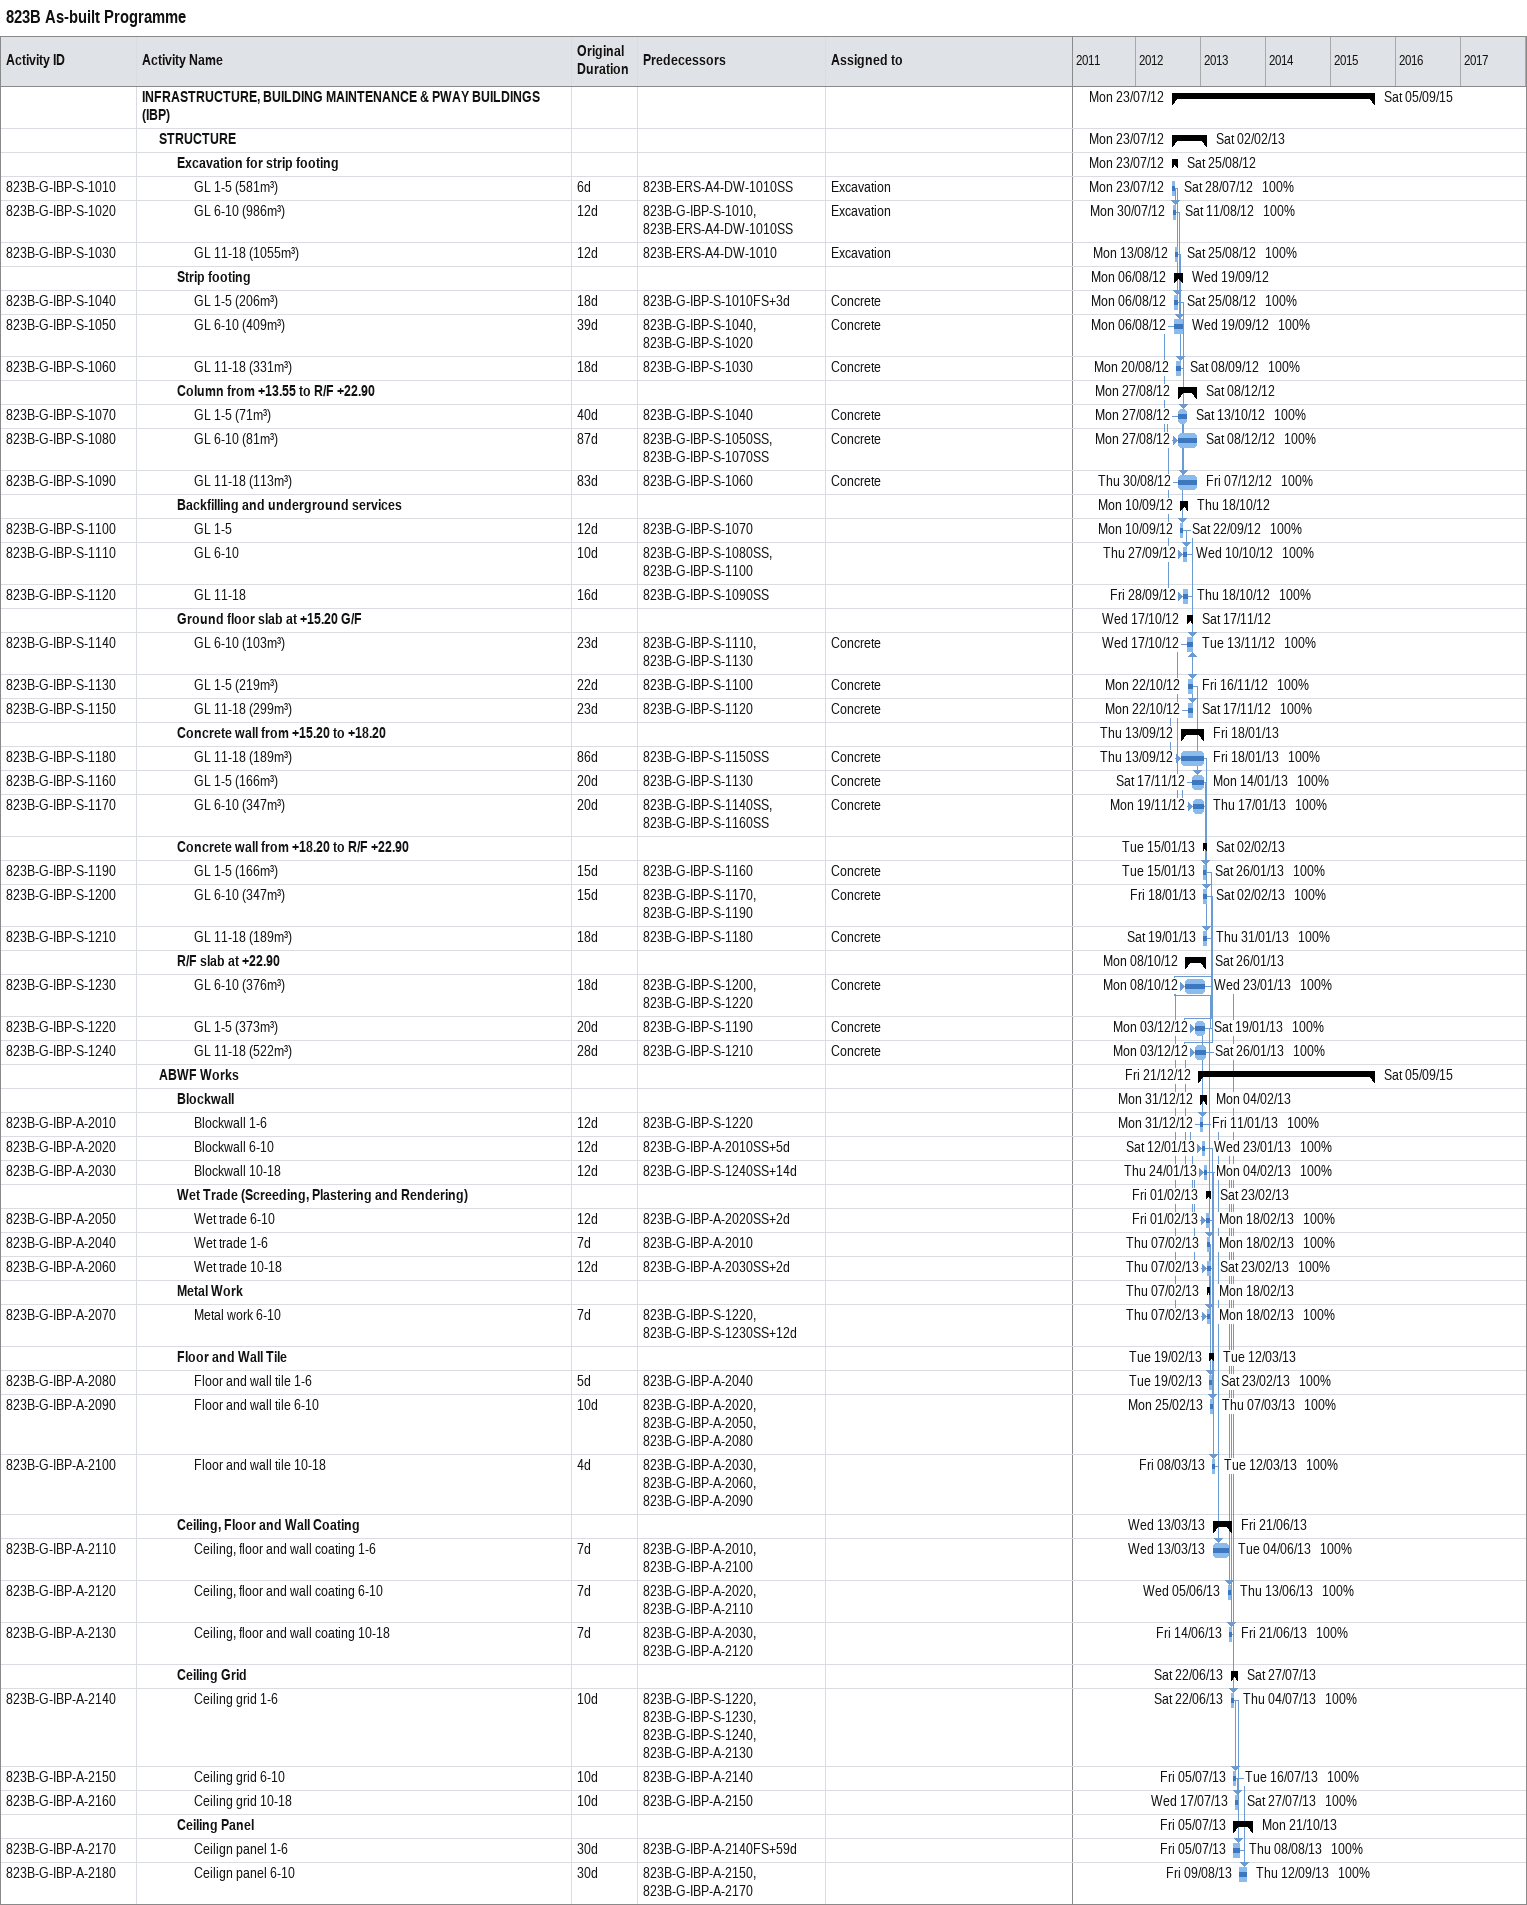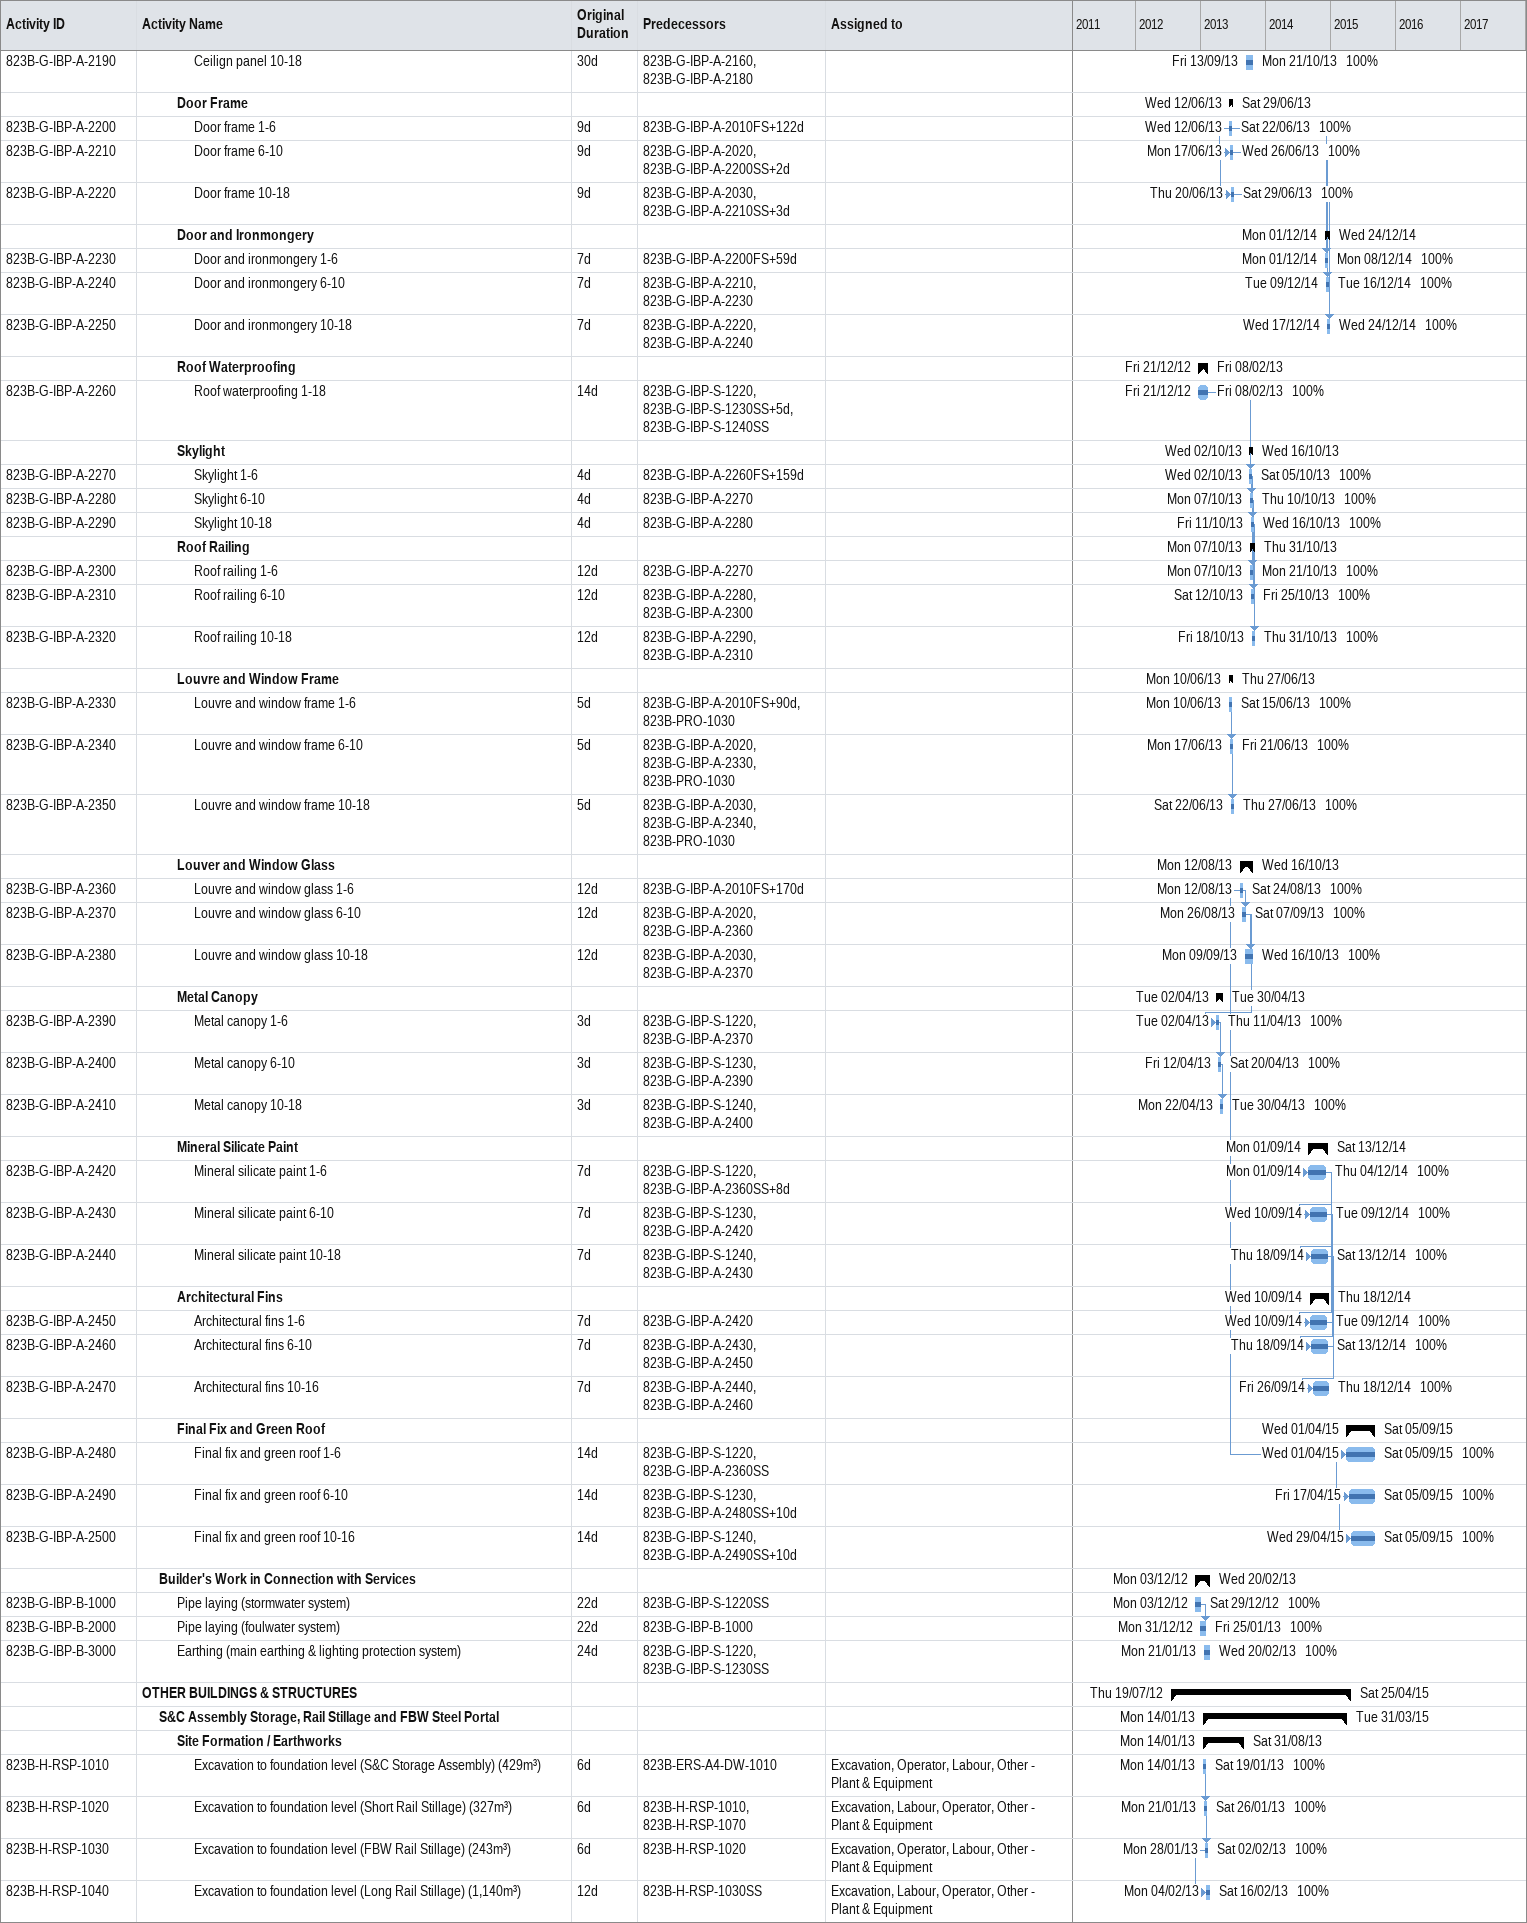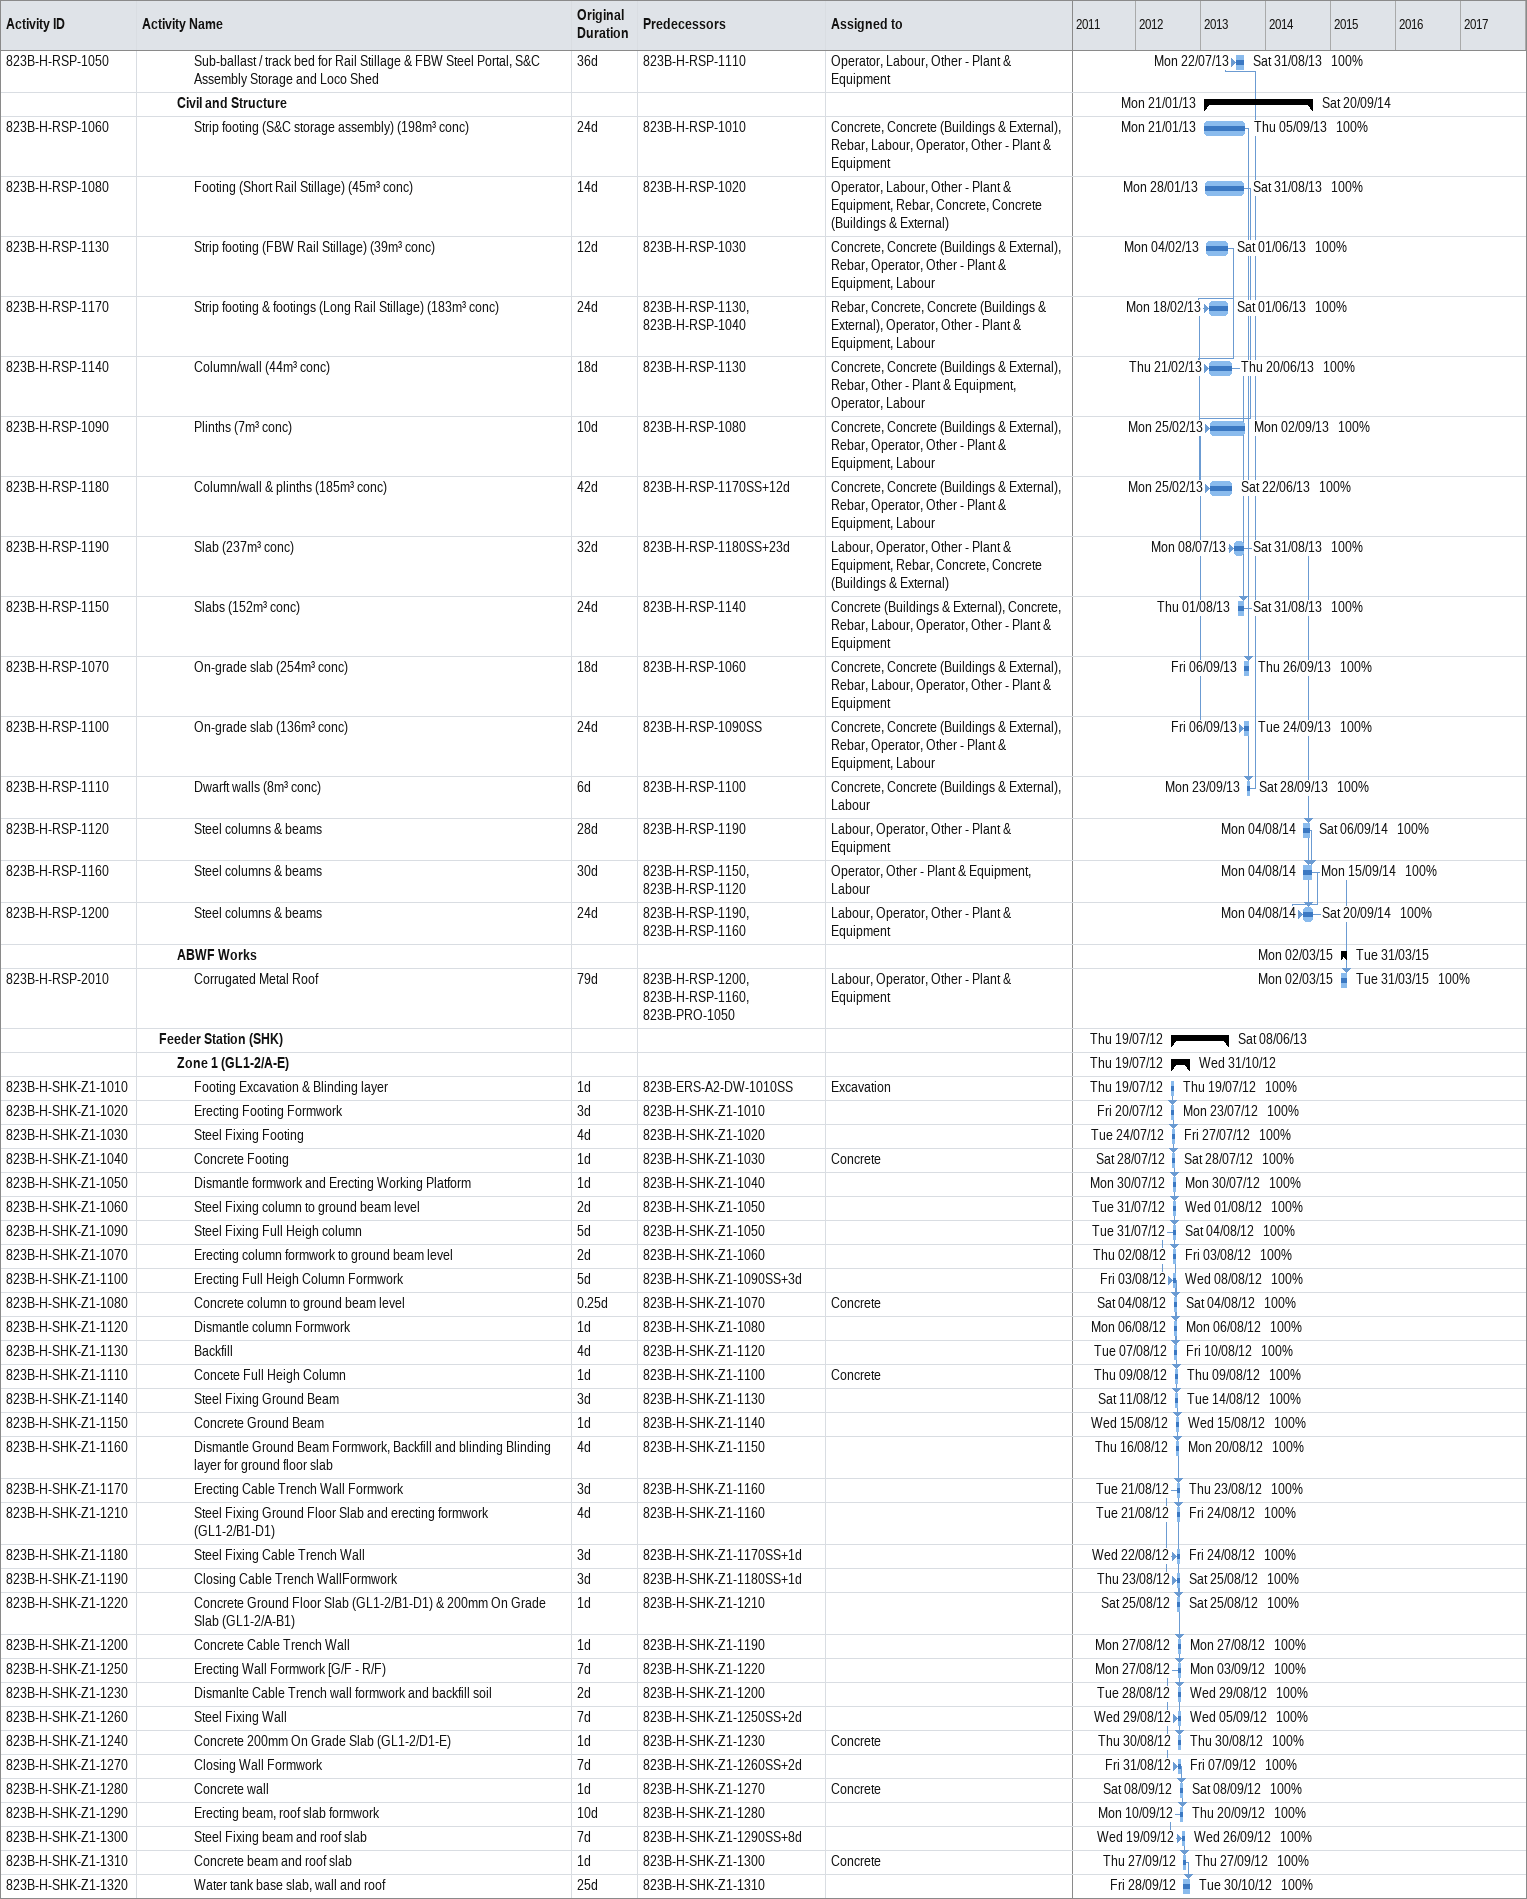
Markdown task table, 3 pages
823B As-built Programme

| ID | Level | Task | Original duration | Start | Finish | Predecessors | Resources | % complete |
|---|---|---|---|---|---|---|---|---|
|  | 1 | **INFRASTRUCTURE, BUILDING MAINTENANCE & PWAY BUILDINGS (IBP)** |  | 2012-07-23 | 2015-09-05 |  |  |  |
|  | 2 | **STRUCTURE** |  | 2012-07-23 | 2013-02-02 |  |  |  |
|  | 3 | **Excavation for strip footing** |  | 2012-07-23 | 2012-08-25 |  |  |  |
| 823B-G-IBP-S-1010 | 4 | GL 1-5 (581m³) | 6d | 2012-07-23 | 2012-07-28 | 823B-ERS-A4-DW-1010SS | Excavation | 100 |
| 823B-G-IBP-S-1020 | 4 | GL 6-10 (986m³) | 12d | 2012-07-30 | 2012-08-11 | 823B-G-IBP-S-1010, 823B-ERS-A4-DW-1010SS | Excavation | 100 |
| 823B-G-IBP-S-1030 | 4 | GL 11-18 (1055m³) | 12d | 2012-08-13 | 2012-08-25 | 823B-ERS-A4-DW-1010 | Excavation | 100 |
|  | 3 | **Strip footing** |  | 2012-08-06 | 2012-09-19 |  |  |  |
| 823B-G-IBP-S-1040 | 4 | GL 1-5 (206m³) | 18d | 2012-08-06 | 2012-08-25 | 823B-G-IBP-S-1010FS+3d | Concrete | 100 |
| 823B-G-IBP-S-1050 | 4 | GL 6-10 (409m³) | 39d | 2012-08-06 | 2012-09-19 | 823B-G-IBP-S-1040, 823B-G-IBP-S-1020 | Concrete | 100 |
| 823B-G-IBP-S-1060 | 4 | GL 11-18 (331m³) | 18d | 2012-08-20 | 2012-09-08 | 823B-G-IBP-S-1030 | Concrete | 100 |
|  | 3 | **Column from +13.55 to R/F +22.90** |  | 2012-08-27 | 2012-12-08 |  |  |  |
| 823B-G-IBP-S-1070 | 4 | GL 1-5 (71m³) | 40d | 2012-08-27 | 2012-10-13 | 823B-G-IBP-S-1040 | Concrete | 100 |
| 823B-G-IBP-S-1080 | 4 | GL 6-10 (81m³) | 87d | 2012-08-27 | 2012-12-08 | 823B-G-IBP-S-1050SS, 823B-G-IBP-S-1070SS | Concrete | 100 |
| 823B-G-IBP-S-1090 | 4 | GL 11-18 (113m³) | 83d | 2012-08-30 | 2012-12-07 | 823B-G-IBP-S-1060 | Concrete | 100 |
|  | 3 | **Backfilling and underground services** |  | 2012-09-10 | 2012-10-18 |  |  |  |
| 823B-G-IBP-S-1100 | 4 | GL 1-5 | 12d | 2012-09-10 | 2012-09-22 | 823B-G-IBP-S-1070 |  | 100 |
| 823B-G-IBP-S-1110 | 4 | GL 6-10 | 10d | 2012-09-27 | 2012-10-10 | 823B-G-IBP-S-1080SS, 823B-G-IBP-S-1100 |  | 100 |
| 823B-G-IBP-S-1120 | 4 | GL 11-18 | 16d | 2012-09-28 | 2012-10-18 | 823B-G-IBP-S-1090SS |  | 100 |
|  | 3 | **Ground floor slab at +15.20 G/F** |  | 2012-10-17 | 2012-11-17 |  |  |  |
| 823B-G-IBP-S-1140 | 4 | GL 6-10 (103m³) | 23d | 2012-10-17 | 2012-11-13 | 823B-G-IBP-S-1110, 823B-G-IBP-S-1130 | Concrete | 100 |
| 823B-G-IBP-S-1130 | 4 | GL 1-5 (219m³) | 22d | 2012-10-22 | 2012-11-16 | 823B-G-IBP-S-1100 | Concrete | 100 |
| 823B-G-IBP-S-1150 | 4 | GL 11-18 (299m³) | 23d | 2012-10-22 | 2012-11-17 | 823B-G-IBP-S-1120 | Concrete | 100 |
|  | 3 | **Concrete wall from +15.20 to +18.20** |  | 2012-09-13 | 2013-01-18 |  |  |  |
| 823B-G-IBP-S-1180 | 4 | GL 11-18 (189m³) | 86d | 2012-09-13 | 2013-01-18 | 823B-G-IBP-S-1150SS | Concrete | 100 |
| 823B-G-IBP-S-1160 | 4 | GL 1-5 (166m³) | 20d | 2012-11-17 | 2013-01-14 | 823B-G-IBP-S-1130 | Concrete | 100 |
| 823B-G-IBP-S-1170 | 4 | GL 6-10 (347m³) | 20d | 2012-11-19 | 2013-01-17 | 823B-G-IBP-S-1140SS, 823B-G-IBP-S-1160SS | Concrete | 100 |
|  | 3 | **Concrete wall from +18.20 to R/F +22.90** |  | 2013-01-15 | 2013-02-02 |  |  |  |
| 823B-G-IBP-S-1190 | 4 | GL 1-5 (166m³) | 15d | 2013-01-15 | 2013-01-26 | 823B-G-IBP-S-1160 | Concrete | 100 |
| 823B-G-IBP-S-1200 | 4 | GL 6-10 (347m³) | 15d | 2013-01-18 | 2013-02-02 | 823B-G-IBP-S-1170, 823B-G-IBP-S-1190 | Concrete | 100 |
| 823B-G-IBP-S-1210 | 4 | GL 11-18 (189m³) | 18d | 2013-01-19 | 2013-01-31 | 823B-G-IBP-S-1180 | Concrete | 100 |
|  | 3 | **R/F slab at +22.90** |  | 2012-10-08 | 2013-01-26 |  |  |  |
| 823B-G-IBP-S-1230 | 4 | GL 6-10 (376m³) | 18d | 2012-10-08 | 2013-01-23 | 823B-G-IBP-S-1200, 823B-G-IBP-S-1220 | Concrete | 100 |
| 823B-G-IBP-S-1220 | 4 | GL 1-5 (373m³) | 20d | 2012-12-03 | 2013-01-19 | 823B-G-IBP-S-1190 | Concrete | 100 |
| 823B-G-IBP-S-1240 | 4 | GL 11-18 (522m³) | 28d | 2012-12-03 | 2013-01-26 | 823B-G-IBP-S-1210 | Concrete | 100 |
|  | 2 | **ABWF Works** |  | 2012-12-21 | 2015-09-05 |  |  |  |
|  | 3 | **Blockwall** |  | 2012-12-31 | 2013-02-04 |  |  |  |
| 823B-G-IBP-A-2010 | 4 | Blockwall 1-6 | 12d | 2012-12-31 | 2013-01-11 | 823B-G-IBP-S-1220 |  | 100 |
| 823B-G-IBP-A-2020 | 4 | Blockwall 6-10 | 12d | 2013-01-12 | 2013-01-23 | 823B-G-IBP-A-2010SS+5d |  | 100 |
| 823B-G-IBP-A-2030 | 4 | Blockwall 10-18 | 12d | 2013-01-24 | 2013-02-04 | 823B-G-IBP-S-1240SS+14d |  | 100 |
|  | 3 | **Wet Trade (Screeding, Plastering and Rendering)** |  | 2013-02-01 | 2013-02-23 |  |  |  |
| 823B-G-IBP-A-2050 | 4 | Wet trade 6-10 | 12d | 2013-02-01 | 2013-02-18 | 823B-G-IBP-A-2020SS+2d |  | 100 |
| 823B-G-IBP-A-2040 | 4 | Wet trade 1-6 | 7d | 2013-02-07 | 2013-02-18 | 823B-G-IBP-A-2010 |  | 100 |
| 823B-G-IBP-A-2060 | 4 | Wet trade 10-18 | 12d | 2013-02-07 | 2013-02-23 | 823B-G-IBP-A-2030SS+2d |  | 100 |
|  | 3 | **Metal Work** |  | 2013-02-07 | 2013-02-18 |  |  |  |
| 823B-G-IBP-A-2070 | 4 | Metal work 6-10 | 7d | 2013-02-07 | 2013-02-18 | 823B-G-IBP-S-1220, 823B-G-IBP-S-1230SS+12d |  | 100 |
|  | 3 | **Floor and Wall Tile** |  | 2013-02-19 | 2013-03-12 |  |  |  |
| 823B-G-IBP-A-2080 | 4 | Floor and wall tile 1-6 | 5d | 2013-02-19 | 2013-02-23 | 823B-G-IBP-A-2040 |  | 100 |
| 823B-G-IBP-A-2090 | 4 | Floor and wall tile 6-10 | 10d | 2013-02-25 | 2013-03-07 | 823B-G-IBP-A-2020, 823B-G-IBP-A-2050, 823B-G-IBP-A-2080 |  | 100 |
| 823B-G-IBP-A-2100 | 4 | Floor and wall tile 10-18 | 4d | 2013-03-08 | 2013-03-12 | 823B-G-IBP-A-2030, 823B-G-IBP-A-2060, 823B-G-IBP-A-2090 |  | 100 |
|  | 3 | **Ceiling, Floor and Wall Coating** |  | 2013-03-13 | 2013-06-21 |  |  |  |
| 823B-G-IBP-A-2110 | 4 | Ceiling, floor and wall coating 1-6 | 7d | 2013-03-13 | 2013-06-04 | 823B-G-IBP-A-2010, 823B-G-IBP-A-2100 |  | 100 |
| 823B-G-IBP-A-2120 | 4 | Ceiling, floor and wall coating 6-10 | 7d | 2013-06-05 | 2013-06-13 | 823B-G-IBP-A-2020, 823B-G-IBP-A-2110 |  | 100 |
| 823B-G-IBP-A-2130 | 4 | Ceiling, floor and wall coating 10-18 | 7d | 2013-06-14 | 2013-06-21 | 823B-G-IBP-A-2030, 823B-G-IBP-A-2120 |  | 100 |
|  | 3 | **Ceiling Grid** |  | 2013-06-22 | 2013-07-27 |  |  |  |
| 823B-G-IBP-A-2140 | 4 | Ceiling grid 1-6 | 10d | 2013-06-22 | 2013-07-04 | 823B-G-IBP-S-1220, 823B-G-IBP-S-1230, 823B-G-IBP-S-1240, 823B-G-IBP-A-2130 |  | 100 |
| 823B-G-IBP-A-2150 | 4 | Ceiling grid 6-10 | 10d | 2013-07-05 | 2013-07-16 | 823B-G-IBP-A-2140 |  | 100 |
| 823B-G-IBP-A-2160 | 4 | Ceiling grid 10-18 | 10d | 2013-07-17 | 2013-07-27 | 823B-G-IBP-A-2150 |  | 100 |
|  | 3 | **Ceiling Panel** |  | 2013-07-05 | 2013-10-21 |  |  |  |
| 823B-G-IBP-A-2170 | 4 | Ceilign panel 1-6 | 30d | 2013-07-05 | 2013-08-08 | 823B-G-IBP-A-2140FS+59d |  | 100 |
| 823B-G-IBP-A-2180 | 4 | Ceilign panel 6-10 | 30d | 2013-08-09 | 2013-09-12 | 823B-G-IBP-A-2150, 823B-G-IBP-A-2170 |  | 100 |
| 823B-G-IBP-A-2190 | 4 | Ceilign panel 10-18 | 30d | 2013-09-13 | 2013-10-21 | 823B-G-IBP-A-2160, 823B-G-IBP-A-2180 |  | 100 |
|  | 3 | **Door Frame** |  | 2013-06-12 | 2013-06-29 |  |  |  |
| 823B-G-IBP-A-2200 | 4 | Door frame 1-6 | 9d | 2013-06-12 | 2013-06-22 | 823B-G-IBP-A-2010FS+122d |  | 100 |
| 823B-G-IBP-A-2210 | 4 | Door frame 6-10 | 9d | 2013-06-17 | 2013-06-26 | 823B-G-IBP-A-2020, 823B-G-IBP-A-2200SS+2d |  | 100 |
| 823B-G-IBP-A-2220 | 4 | Door frame 10-18 | 9d | 2013-06-20 | 2013-06-29 | 823B-G-IBP-A-2030, 823B-G-IBP-A-2210SS+3d |  | 100 |
|  | 3 | **Door and Ironmongery** |  | 2014-12-01 | 2014-12-24 |  |  |  |
| 823B-G-IBP-A-2230 | 4 | Door and ironmongery 1-6 | 7d | 2014-12-01 | 2014-12-08 | 823B-G-IBP-A-2200FS+59d |  | 100 |
| 823B-G-IBP-A-2240 | 4 | Door and ironmongery 6-10 | 7d | 2014-12-09 | 2014-12-16 | 823B-G-IBP-A-2210, 823B-G-IBP-A-2230 |  | 100 |
| 823B-G-IBP-A-2250 | 4 | Door and ironmongery 10-18 | 7d | 2014-12-17 | 2014-12-24 | 823B-G-IBP-A-2220, 823B-G-IBP-A-2240 |  | 100 |
|  | 3 | **Roof Waterproofing** |  | 2012-12-21 | 2013-02-08 |  |  |  |
| 823B-G-IBP-A-2260 | 4 | Roof waterproofing 1-18 | 14d | 2012-12-21 | 2013-02-08 | 823B-G-IBP-S-1220, 823B-G-IBP-S-1230SS+5d, 823B-G-IBP-S-1240SS |  | 100 |
|  | 3 | **Skylight** |  | 2013-10-02 | 2013-10-16 |  |  |  |
| 823B-G-IBP-A-2270 | 4 | Skylight 1-6 | 4d | 2013-10-02 | 2013-10-05 | 823B-G-IBP-A-2260FS+159d |  | 100 |
| 823B-G-IBP-A-2280 | 4 | Skylight 6-10 | 4d | 2013-10-07 | 2013-10-10 | 823B-G-IBP-A-2270 |  | 100 |
| 823B-G-IBP-A-2290 | 4 | Skylight 10-18 | 4d | 2013-10-11 | 2013-10-16 | 823B-G-IBP-A-2280 |  | 100 |
|  | 3 | **Roof Railing** |  | 2013-10-07 | 2013-10-31 |  |  |  |
| 823B-G-IBP-A-2300 | 4 | Roof railing 1-6 | 12d | 2013-10-07 | 2013-10-21 | 823B-G-IBP-A-2270 |  | 100 |
| 823B-G-IBP-A-2310 | 4 | Roof railing 6-10 | 12d | 2013-10-12 | 2013-10-25 | 823B-G-IBP-A-2280, 823B-G-IBP-A-2300 |  | 100 |
| 823B-G-IBP-A-2320 | 4 | Roof railing 10-18 | 12d | 2013-10-18 | 2013-10-31 | 823B-G-IBP-A-2290, 823B-G-IBP-A-2310 |  | 100 |
|  | 3 | **Louvre and Window Frame** |  | 2013-06-10 | 2013-06-27 |  |  |  |
| 823B-G-IBP-A-2330 | 4 | Louvre and window frame 1-6 | 5d | 2013-06-10 | 2013-06-15 | 823B-G-IBP-A-2010FS+90d, 823B-PRO-1030 |  | 100 |
| 823B-G-IBP-A-2340 | 4 | Louvre and window frame 6-10 | 5d | 2013-06-17 | 2013-06-21 | 823B-G-IBP-A-2020, 823B-G-IBP-A-2330, 823B-PRO-1030 |  | 100 |
| 823B-G-IBP-A-2350 | 4 | Louvre and window frame 10-18 | 5d | 2013-06-22 | 2013-06-27 | 823B-G-IBP-A-2030, 823B-G-IBP-A-2340, 823B-PRO-1030 |  | 100 |
|  | 3 | **Louver and Window Glass** |  | 2013-08-12 | 2013-10-16 |  |  |  |
| 823B-G-IBP-A-2360 | 4 | Louvre and window glass 1-6 | 12d | 2013-08-12 | 2013-08-24 | 823B-G-IBP-A-2010FS+170d |  | 100 |
| 823B-G-IBP-A-2370 | 4 | Louvre and window glass 6-10 | 12d | 2013-08-26 | 2013-09-07 | 823B-G-IBP-A-2020, 823B-G-IBP-A-2360 |  | 100 |
| 823B-G-IBP-A-2380 | 4 | Louvre and window glass 10-18 | 12d | 2013-09-09 | 2013-10-16 | 823B-G-IBP-A-2030, 823B-G-IBP-A-2370 |  | 100 |
|  | 3 | **Metal Canopy** |  | 2013-04-02 | 2013-04-30 |  |  |  |
| 823B-G-IBP-A-2390 | 4 | Metal canopy 1-6 | 3d | 2013-04-02 | 2013-04-11 | 823B-G-IBP-S-1220, 823B-G-IBP-A-2370 |  | 100 |
| 823B-G-IBP-A-2400 | 4 | Metal canopy 6-10 | 3d | 2013-04-12 | 2013-04-20 | 823B-G-IBP-S-1230, 823B-G-IBP-A-2390 |  | 100 |
| 823B-G-IBP-A-2410 | 4 | Metal canopy 10-18 | 3d | 2013-04-22 | 2013-04-30 | 823B-G-IBP-S-1240, 823B-G-IBP-A-2400 |  | 100 |
|  | 3 | **Mineral Silicate Paint** |  | 2014-09-01 | 2014-12-13 |  |  |  |
| 823B-G-IBP-A-2420 | 4 | Mineral silicate paint 1-6 | 7d | 2014-09-01 | 2014-12-04 | 823B-G-IBP-S-1220, 823B-G-IBP-A-2360SS+8d |  | 100 |
| 823B-G-IBP-A-2430 | 4 | Mineral silicate paint 6-10 | 7d | 2014-09-10 | 2014-12-09 | 823B-G-IBP-S-1230, 823B-G-IBP-A-2420 |  | 100 |
| 823B-G-IBP-A-2440 | 4 | Mineral silicate paint 10-18 | 7d | 2014-09-18 | 2014-12-13 | 823B-G-IBP-S-1240, 823B-G-IBP-A-2430 |  | 100 |
|  | 3 | **Architectural Fins** |  | 2014-09-10 | 2014-12-18 |  |  |  |
| 823B-G-IBP-A-2450 | 4 | Architectural fins 1-6 | 7d | 2014-09-10 | 2014-12-09 | 823B-G-IBP-A-2420 |  | 100 |
| 823B-G-IBP-A-2460 | 4 | Architectural fins 6-10 | 7d | 2014-09-18 | 2014-12-13 | 823B-G-IBP-A-2430, 823B-G-IBP-A-2450 |  | 100 |
| 823B-G-IBP-A-2470 | 4 | Architectural fins 10-16 | 7d | 2014-09-26 | 2014-12-18 | 823B-G-IBP-A-2440, 823B-G-IBP-A-2460 |  | 100 |
|  | 3 | **Final Fix and Green Roof** |  | 2015-04-01 | 2015-09-05 |  |  |  |
| 823B-G-IBP-A-2480 | 4 | Final fix and green roof 1-6 | 14d | 2015-04-01 | 2015-09-05 | 823B-G-IBP-S-1220, 823B-G-IBP-A-2360SS |  | 100 |
| 823B-G-IBP-A-2490 | 4 | Final fix and green roof 6-10 | 14d | 2015-04-17 | 2015-09-05 | 823B-G-IBP-S-1230, 823B-G-IBP-A-2480SS+10d |  | 100 |
| 823B-G-IBP-A-2500 | 4 | Final fix and green roof 10-16 | 14d | 2015-04-29 | 2015-09-05 | 823B-G-IBP-S-1240, 823B-G-IBP-A-2490SS+10d |  | 100 |
|  | 2 | **Builder's Work in Connection with Services** |  | 2012-12-03 | 2013-02-20 |  |  |  |
| 823B-G-IBP-B-1000 | 3 | Pipe laying (stormwater system) | 22d | 2012-12-03 | 2012-12-29 | 823B-G-IBP-S-1220SS |  | 100 |
| 823B-G-IBP-B-2000 | 3 | Pipe laying (foulwater system) | 22d | 2012-12-31 | 2013-01-25 | 823B-G-IBP-B-1000 |  | 100 |
| 823B-G-IBP-B-3000 | 3 | Earthing (main earthing & lighting protection system) | 24d | 2013-01-21 | 2013-02-20 | 823B-G-IBP-S-1220, 823B-G-IBP-S-1230SS |  | 100 |
|  | 1 | **OTHER BUILDINGS & STRUCTURES** |  | 2012-07-19 | 2015-04-25 |  |  |  |
|  | 2 | **S&C Assembly Storage, Rail Stillage and FBW Steel Portal** |  | 2013-01-14 | 2015-03-31 |  |  |  |
|  | 3 | **Site Formation / Earthworks** |  | 2013-01-14 | 2013-08-31 |  |  |  |
| 823B-H-RSP-1010 | 4 | Excavation to foundation level (S&C Storage Assembly) (429m³) | 6d | 2013-01-14 | 2013-01-19 | 823B-ERS-A4-DW-1010 | Excavation, Operator, Labour, Other - Plant & Equipment | 100 |
| 823B-H-RSP-1020 | 4 | Excavation to foundation level (Short Rail Stillage) (327m³) | 6d | 2013-01-21 | 2013-01-26 | 823B-H-RSP-1010, 823B-H-RSP-1070 | Excavation, Labour, Operator, Other - Plant & Equipment | 100 |
| 823B-H-RSP-1030 | 4 | Excavation to foundation level (FBW Rail Stillage) (243m³) | 6d | 2013-01-28 | 2013-02-02 | 823B-H-RSP-1020 | Excavation, Operator, Labour, Other - Plant & Equipment | 100 |
| 823B-H-RSP-1040 | 4 | Excavation to foundation level (Long Rail Stillage) (1,140m³) | 12d | 2013-02-04 | 2013-02-16 | 823B-H-RSP-1030SS | Excavation, Labour, Operator, Other - Plant & Equipment | 100 |
| 823B-H-RSP-1050 | 4 | Sub-ballast / track bed for Rail Stillage & FBW Steel Portal, S&C Assembly Storage and Loco Shed | 36d | 2013-07-22 | 2013-08-31 | 823B-H-RSP-1110 | Operator, Labour, Other - Plant & Equipment | 100 |
|  | 3 | **Civil and Structure** |  | 2013-01-21 | 2014-09-20 |  |  |  |
| 823B-H-RSP-1060 | 4 | Strip footing (S&C storage assembly) (198m³ conc) | 24d | 2013-01-21 | 2013-09-05 | 823B-H-RSP-1010 | Concrete, Concrete (Buildings & External), Rebar, Labour, Operator, Other - Plant & Equipment | 100 |
| 823B-H-RSP-1080 | 4 | Footing (Short Rail Stillage) (45m³ conc) | 14d | 2013-01-28 | 2013-08-31 | 823B-H-RSP-1020 | Operator, Labour, Other - Plant & Equipment, Rebar, Concrete, Concrete (Buildings & External) | 100 |
| 823B-H-RSP-1130 | 4 | Strip footing (FBW Rail Stillage) (39m³ conc) | 12d | 2013-02-04 | 2013-06-01 | 823B-H-RSP-1030 | Concrete, Concrete (Buildings & External), Rebar, Operator, Other - Plant & Equipment, Labour | 100 |
| 823B-H-RSP-1170 | 4 | Strip footing & footings (Long Rail Stillage) (183m³ conc) | 24d | 2013-02-18 | 2013-06-01 | 823B-H-RSP-1130, 823B-H-RSP-1040 | Rebar, Concrete, Concrete (Buildings & External), Operator, Other - Plant & Equipment, Labour | 100 |
| 823B-H-RSP-1140 | 4 | Column/wall (44m³ conc) | 18d | 2013-02-21 | 2013-06-20 | 823B-H-RSP-1130 | Concrete, Concrete (Buildings & External), Rebar, Other - Plant & Equipment, Operator, Labour | 100 |
| 823B-H-RSP-1090 | 4 | Plinths (7m³ conc) | 10d | 2013-02-25 | 2013-09-02 | 823B-H-RSP-1080 | Concrete, Concrete (Buildings & External), Rebar, Operator, Other - Plant & Equipment, Labour | 100 |
| 823B-H-RSP-1180 | 4 | Column/wall & plinths (185m³ conc) | 42d | 2013-02-25 | 2013-06-22 | 823B-H-RSP-1170SS+12d | Concrete, Concrete (Buildings & External), Rebar, Operator, Other - Plant & Equipment, Labour | 100 |
| 823B-H-RSP-1190 | 4 | Slab (237m³ conc) | 32d | 2013-07-08 | 2013-08-31 | 823B-H-RSP-1180SS+23d | Labour, Operator, Other - Plant & Equipment, Rebar, Concrete, Concrete (Buildings & External) | 100 |
| 823B-H-RSP-1150 | 4 | Slabs (152m³ conc) | 24d | 2013-08-01 | 2013-08-31 | 823B-H-RSP-1140 | Concrete (Buildings & External), Concrete, Rebar, Labour, Operator, Other - Plant & Equipment | 100 |
| 823B-H-RSP-1070 | 4 | On-grade slab (254m³ conc) | 18d | 2013-09-06 | 2013-09-26 | 823B-H-RSP-1060 | Concrete, Concrete (Buildings & External), Rebar, Labour, Operator, Other - Plant & Equipment | 100 |
| 823B-H-RSP-1100 | 4 | On-grade slab (136m³ conc) | 24d | 2013-09-06 | 2013-09-24 | 823B-H-RSP-1090SS | Concrete, Concrete (Buildings & External), Rebar, Operator, Other - Plant & Equipment, Labour | 100 |
| 823B-H-RSP-1110 | 4 | Dwarft walls (8m³ conc) | 6d | 2013-09-23 | 2013-09-28 | 823B-H-RSP-1100 | Concrete, Concrete (Buildings & External), Labour | 100 |
| 823B-H-RSP-1120 | 4 | Steel columns & beams | 28d | 2014-08-04 | 2014-09-06 | 823B-H-RSP-1190 | Labour, Operator, Other - Plant & Equipment | 100 |
| 823B-H-RSP-1160 | 4 | Steel columns & beams | 30d | 2014-08-04 | 2014-09-15 | 823B-H-RSP-1150, 823B-H-RSP-1120 | Operator, Other - Plant & Equipment, Labour | 100 |
| 823B-H-RSP-1200 | 4 | Steel columns & beams | 24d | 2014-08-04 | 2014-09-20 | 823B-H-RSP-1190, 823B-H-RSP-1160 | Labour, Operator, Other - Plant & Equipment | 100 |
|  | 3 | **ABWF Works** |  | 2015-03-02 | 2015-03-31 |  |  |  |
| 823B-H-RSP-2010 | 4 | Corrugated Metal Roof | 79d | 2015-03-02 | 2015-03-31 | 823B-H-RSP-1200, 823B-H-RSP-1160, 823B-PRO-1050 | Labour, Operator, Other - Plant & Equipment | 100 |
|  | 2 | **Feeder Station (SHK)** |  | 2012-07-19 | 2013-06-08 |  |  |  |
|  | 3 | **Zone 1 (GL1-2/A-E)** |  | 2012-07-19 | 2012-10-31 |  |  |  |
| 823B-H-SHK-Z1-1010 | 4 | Footing Excavation & Blinding layer | 1d | 2012-07-19 | 2012-07-19 | 823B-ERS-A2-DW-1010SS | Excavation | 100 |
| 823B-H-SHK-Z1-1020 | 4 | Erecting Footing Formwork | 3d | 2012-07-20 | 2012-07-23 | 823B-H-SHK-Z1-1010 |  | 100 |
| 823B-H-SHK-Z1-1030 | 4 | Steel Fixing Footing | 4d | 2012-07-24 | 2012-07-27 | 823B-H-SHK-Z1-1020 |  | 100 |
| 823B-H-SHK-Z1-1040 | 4 | Concrete Footing | 1d | 2012-07-28 | 2012-07-28 | 823B-H-SHK-Z1-1030 | Concrete | 100 |
| 823B-H-SHK-Z1-1050 | 4 | Dismantle formwork and Erecting Working Platform | 1d | 2012-07-30 | 2012-07-30 | 823B-H-SHK-Z1-1040 |  | 100 |
| 823B-H-SHK-Z1-1060 | 4 | Steel Fixing column to ground beam level | 2d | 2012-07-31 | 2012-08-01 | 823B-H-SHK-Z1-1050 |  | 100 |
| 823B-H-SHK-Z1-1090 | 4 | Steel Fixing Full Heigh column | 5d | 2012-07-31 | 2012-08-04 | 823B-H-SHK-Z1-1050 |  | 100 |
| 823B-H-SHK-Z1-1070 | 4 | Erecting column formwork to ground beam level | 2d | 2012-08-02 | 2012-08-03 | 823B-H-SHK-Z1-1060 |  | 100 |
| 823B-H-SHK-Z1-1100 | 4 | Erecting Full Heigh Column Formwork | 5d | 2012-08-03 | 2012-08-08 | 823B-H-SHK-Z1-1090SS+3d |  | 100 |
| 823B-H-SHK-Z1-1080 | 4 | Concrete column to ground beam level | 0.25d | 2012-08-04 | 2012-08-04 | 823B-H-SHK-Z1-1070 | Concrete | 100 |
| 823B-H-SHK-Z1-1120 | 4 | Dismantle column Formwork | 1d | 2012-08-06 | 2012-08-06 | 823B-H-SHK-Z1-1080 |  | 100 |
| 823B-H-SHK-Z1-1130 | 4 | Backfill | 4d | 2012-08-07 | 2012-08-10 | 823B-H-SHK-Z1-1120 |  | 100 |
| 823B-H-SHK-Z1-1110 | 4 | Concete Full Heigh Column | 1d | 2012-08-09 | 2012-08-09 | 823B-H-SHK-Z1-1100 | Concrete | 100 |
| 823B-H-SHK-Z1-1140 | 4 | Steel Fixing Ground Beam | 3d | 2012-08-11 | 2012-08-14 | 823B-H-SHK-Z1-1130 |  | 100 |
| 823B-H-SHK-Z1-1150 | 4 | Concrete Ground Beam | 1d | 2012-08-15 | 2012-08-15 | 823B-H-SHK-Z1-1140 |  | 100 |
| 823B-H-SHK-Z1-1160 | 4 | Dismantle Ground Beam Formwork, Backfill and blinding Blinding layer for ground floor slab | 4d | 2012-08-16 | 2012-08-20 | 823B-H-SHK-Z1-1150 |  | 100 |
| 823B-H-SHK-Z1-1170 | 4 | Erecting Cable Trench Wall Formwork | 3d | 2012-08-21 | 2012-08-23 | 823B-H-SHK-Z1-1160 |  | 100 |
| 823B-H-SHK-Z1-1210 | 4 | Steel Fixing Ground Floor Slab and erecting formwork (GL1-2/B1-D1) | 4d | 2012-08-21 | 2012-08-24 | 823B-H-SHK-Z1-1160 |  | 100 |
| 823B-H-SHK-Z1-1180 | 4 | Steel Fixing Cable Trench Wall | 3d | 2012-08-22 | 2012-08-24 | 823B-H-SHK-Z1-1170SS+1d |  | 100 |
| 823B-H-SHK-Z1-1190 | 4 | Closing Cable Trench WallFormwork | 3d | 2012-08-23 | 2012-08-25 | 823B-H-SHK-Z1-1180SS+1d |  | 100 |
| 823B-H-SHK-Z1-1220 | 4 | Concrete Ground Floor Slab (GL1-2/B1-D1) & 200mm On Grade Slab (GL1-2/A-B1) | 1d | 2012-08-25 | 2012-08-25 | 823B-H-SHK-Z1-1210 |  | 100 |
| 823B-H-SHK-Z1-1200 | 4 | Concrete Cable Trench Wall | 1d | 2012-08-27 | 2012-08-27 | 823B-H-SHK-Z1-1190 |  | 100 |
| 823B-H-SHK-Z1-1250 | 4 | Erecting Wall Formwork [G/F - R/F) | 7d | 2012-08-27 | 2012-09-03 | 823B-H-SHK-Z1-1220 |  | 100 |
| 823B-H-SHK-Z1-1230 | 4 | Dismanlte Cable Trench wall formwork and backfill soil | 2d | 2012-08-28 | 2012-08-29 | 823B-H-SHK-Z1-1200 |  | 100 |
| 823B-H-SHK-Z1-1260 | 4 | Steel Fixing Wall | 7d | 2012-08-29 | 2012-09-05 | 823B-H-SHK-Z1-1250SS+2d |  | 100 |
| 823B-H-SHK-Z1-1240 | 4 | Concrete 200mm On Grade Slab (GL1-2/D1-E) | 1d | 2012-08-30 | 2012-08-30 | 823B-H-SHK-Z1-1230 | Concrete | 100 |
| 823B-H-SHK-Z1-1270 | 4 | Closing Wall Formwork | 7d | 2012-08-31 | 2012-09-07 | 823B-H-SHK-Z1-1260SS+2d |  | 100 |
| 823B-H-SHK-Z1-1280 | 4 | Concrete wall | 1d | 2012-09-08 | 2012-09-08 | 823B-H-SHK-Z1-1270 | Concrete | 100 |
| 823B-H-SHK-Z1-1290 | 4 | Erecting beam, roof slab formwork | 10d | 2012-09-10 | 2012-09-20 | 823B-H-SHK-Z1-1280 |  | 100 |
| 823B-H-SHK-Z1-1300 | 4 | Steel Fixing beam and roof slab | 7d | 2012-09-19 | 2012-09-26 | 823B-H-SHK-Z1-1290SS+8d |  | 100 |
| 823B-H-SHK-Z1-1310 | 4 | Concrete beam and roof slab | 1d | 2012-09-27 | 2012-09-27 | 823B-H-SHK-Z1-1300 | Concrete | 100 |
| 823B-H-SHK-Z1-1320 | 4 | Water tank base slab, wall and roof | 25d | 2012-09-28 | 2012-10-30 | 823B-H-SHK-Z1-1310 |  | 100 |
